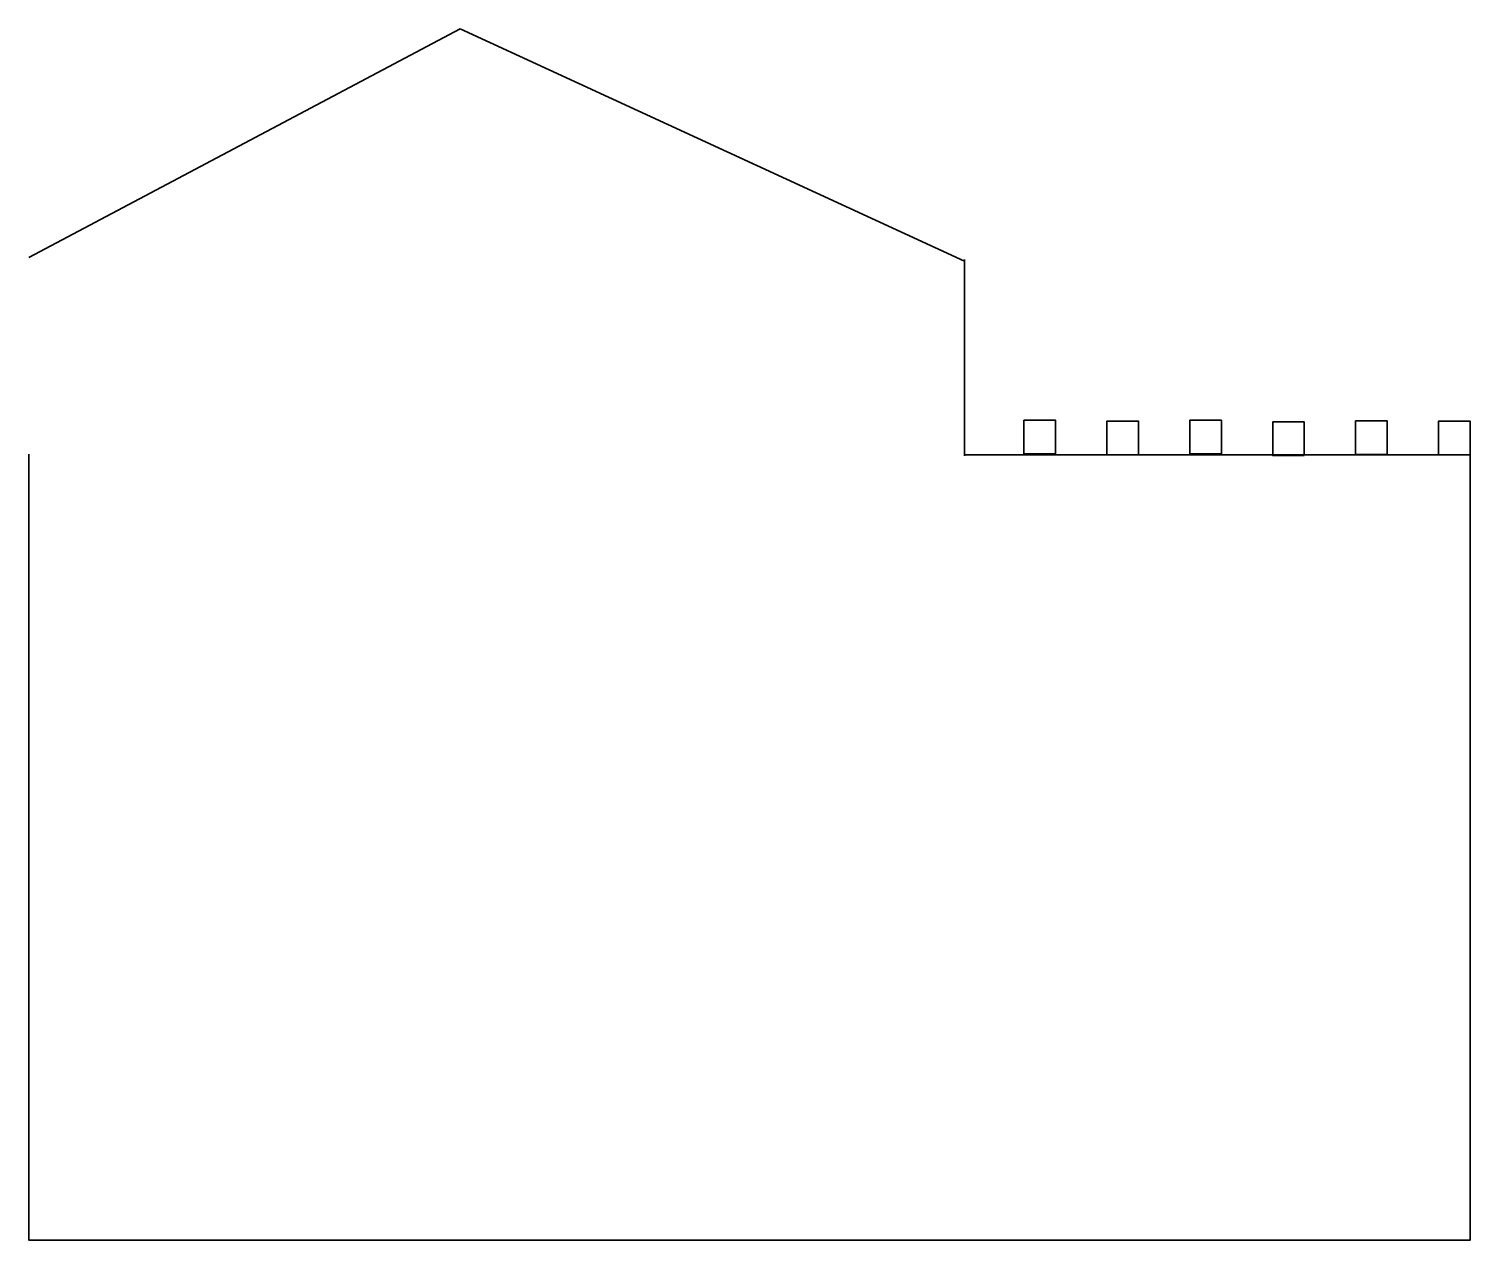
# Model space of a CAD drawing. Header units: inches. Extents: x 0 to 11, y -9.2 to 0.
import ezdxf

# ---------------------------------------------------------------- set-up
doc = ezdxf.new("R2010")
doc.units = ezdxf.units.IN
doc.header["$MEASUREMENT"] = 0
doc.layers.add('Layer 1', color=7, linetype='Continuous')

msp = doc.modelspace()

# ---------------------------------------------------------------- linework, layer by layer
at = {"layer": 'Layer 1', "color": 250, "lineweight": 35}
for points in [[(0, -1.745), (3.292, 0)], [(3.292, 0), (7.141, -1.774)], [(7.141, -3.26), (7.141, -1.76)], [(7.836, -3.245), (7.594, -3.245), (7.594, -2.988), (7.836, -2.988), (7.836, -3.245)], [(8.469, -3.252), (8.227, -3.252), (8.227, -2.995), (8.469, -2.995), (8.469, -3.252)], [(9.101, -3.245), (8.86, -3.245), (8.86, -2.988), (9.101, -2.988), (9.101, -3.245)], [(9.734, -3.257), (9.493, -3.257), (9.493, -3), (9.734, -3), (9.734, -3.257)], [(10.367, -3.249), (10.126, -3.249), (10.126, -2.993), (10.367, -2.993), (10.367, -3.249)], [(11, -3.252), (10.758, -3.252), (10.758, -2.995), (11, -2.995), (11, -3.252)], [(11, -3.246), (11, -9.246), (0, -9.246), (0, -3.246)], [(11, -3.251), (7.141, -3.251)]]:
    msp.add_lwpolyline(points, dxfattribs=at)

doc.saveas('drawing.dxf')
